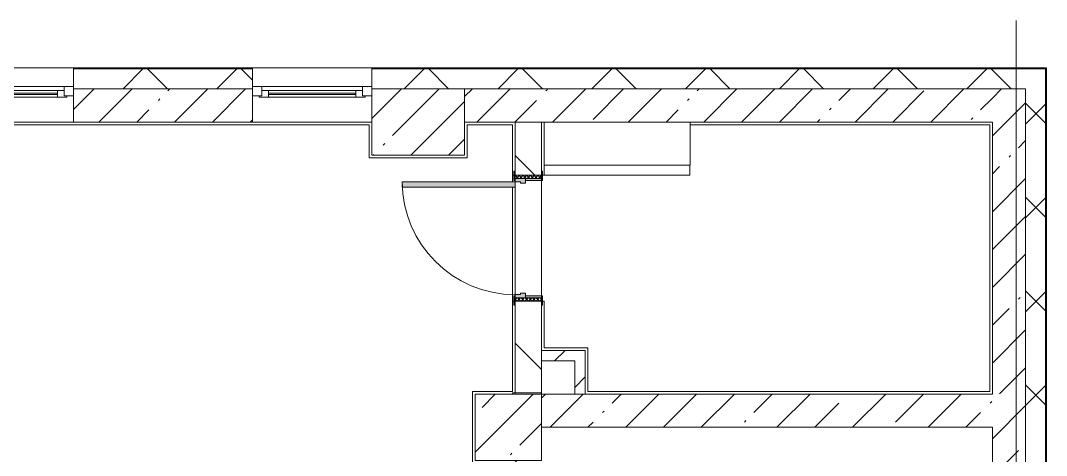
# Model space of a CAD drawing. Header units: millimetres. Extents: x 35524 to 235479, y -8553 to 29000.
# Drawn here: x 225969 to 233707, y 18638 to 21915 of the extents above; entities that cross this region are included whole.
import ezdxf

# ---------------------------------------------------------------- set-up
doc = ezdxf.new("R2010")
doc.units = ezdxf.units.MM
for name, color, linetype, lineweight, true_color in [('A-DOOR-2', 7, 'Continuous', 5, 0xaaaaaa), ('A-DOOR-3', 7, 'Continuous', 5, 0xe2e2e2), ('A-DOOR-FRAM-2', 7, 'Continuous', 5, 0xe2e2e2), ('A-DOOR-FRAM-3', 7, 'Continuous', 5, 0xaaaaaa), ('A-FLOR-2', 7, 'Continuous', 5, 0xaaaaaa)]:
    doc.layers.add(name, color=color, linetype=linetype, lineweight=lineweight, true_color=true_color)
for name, color, linetype, lineweight in [('A-GLAZ-2', 7, 'Continuous', 5), ('A-WALL', 7, 'Continuous', 9), ('A-WALL-6', 7, 'Continuous', 5), ('I-WALL-24', 7, 'Continuous', 5), ('S-COLS-1', 7, 'Continuous', 5), ('Оси', 7, 'Continuous', 9)]:
    doc.layers.add(name, color=color, linetype=linetype, lineweight=lineweight)
pattern_1 = [(45, (108468.84, 0), (-285.1231, 285.1231), []), (45, (108753.96, 0), (-285.1231, 285.1231), [504.031, -100.806, 16.764, -84.042])]
pattern_2 = [(45, (108468.84, 0), (-353.5534, 353.5534), []), (135, (108468.84, 0), (-353.5534, -353.5534), [])]
pattern_3 = [(45, (108468.84, 0), (-176.7767, 176.7767), [])]

# ---------------------------------------------------------------- blocks, each defined once
blk = doc.blocks.new('120_Окно_СКБ_1Ст - 120_Окно_СКБ_1Ст 900х2500_h_ с форточкой-22876038-3_4_2_птичка')
at = {"layer": 'A-GLAZ-2'}
for p, q in [((-450, -127), (-450, -57)), ((-450, -57), (-380, -57)), ((450, -57), (-450, -57)), ((-380, -57), (-380, -127)), ((380, -127), (380, -57)), ((380, -57), (450, -57)), ((450, -57), (450, -127)), ((-380, -127), (-450, -127)), ((-450, -127), (-400, -127)), ((-380, -127), (-400, -127)), ((-400, -127), (-400, -137)), ((-400, -137), (400, -137)), ((400, -137), (-400, -137)), ((380, -87), (-380, -87)), ((-380, -87), (-380, -127)), ((-330, -137), (-330, -87)), ((-330, -107), (330, -107)), ((330, -117), (-330, -117)), ((330, -137), (330, -87)), ((380, -127), (380, -87)), ((450, -127), (380, -127)), ((400, -127), (380, -127)), ((400, -127), (450, -127)), ((400, -137), (400, -127))]:
    blk.add_line(p, q, dxfattribs=at)
blk = doc.blocks.new('110_Дверь_СКБ_1Ст_Внутренняя1 - Д-8 950x2100h_охрана-V163-3_4_2_птичка')
at = {"layer": 'A-DOOR-2'}
h = blk.add_hatch(dxfattribs=at)
h.set_pattern_fill('FP_104', color=256, style=0, pattern_type=2)
h.set_pattern_definition([(135, (1826.41, 164.685), (-14.14214, -14.14214), []), (225, (1826.41, 164.685), (14.14214, -14.14214), [])])
h.paths.add_polyline_path([(487.5, 100), (462.5, 100), (462.5, -100), (487.5, -100), (487.5, -34.8)])
at = {"layer": 'A-DOOR-3'}
h = blk.add_hatch(color=256, dxfattribs=at)
h.paths.add_polyline_path([(-412.5, 100), (-437.5, 100), (-437.5, 20), (-402.5, 20), (-402.5, 60), (-412.5, 60)])
h.paths.add_polyline_path([(441.5, 100), (437.5, 100), (437.5, 60), (427.5, 60), (427.5, 20), (462.5, 20), (462.5, 100)])
at = {"layer": 'A-DOOR-FRAM-2'}
for points in [[(397.5, 950), (397.5, 100), (437.5, 100), (437.5, 950)], [(-422.5, 108), (-492.5, 108), (-490.7, 100), (-422.5, 100)], [(517.5, 108), (447.5, 108), (447.5, 100), (517.5, 100)], [(-422.5, 20), (-437.5, 20), (-437.5, -100), (-422.5, -100), (-422.5, -34.8)], [(462.5, 20), (447.5, 20), (447.5, -100), (462.5, -100), (462.5, -34.8)], [(-422.5, -100), (-492.5, -100), (-490.7, -108), (-422.5, -108)], [(447.5, -100), (447.5, -108), (517.5, -108), (517.5, -100)]]:
    blk.add_hatch(color=256, dxfattribs=at).paths.add_polyline_path(points)
at = {"layer": 'A-DOOR-FRAM-3'}
h = blk.add_hatch(dxfattribs=at)
h.set_pattern_fill('FP_105', color=256, style=0, pattern_type=2)
h.set_pattern_definition([(45, (-296.384, 164.685), (-14.1421, 14.1421), []), (135, (-296.384, 164.685), (-14.1421, -14.1421), [])])
h.paths.add_polyline_path([(-437.5, 100), (-462.5, 100), (-462.5, -100), (-437.5, -100), (-437.5, -34.8)])
at = {"layer": 'A-DOOR-2'}
for p, q in [((437.5, 950), (397.5, 950)), ((397.5, 950), (397.5, 100)), ((437.5, 100), (437.5, 950)), ((397.5, 100), (437.5, 100))]:
    blk.add_line(p, q, dxfattribs=at)
blk.add_arc((437.5, 100), 850, 90, 180, dxfattribs=at)
at = {"layer": 'A-DOOR-FRAM-3'}
for p, q in [((-422.5, 108), (-492.5, 108)), ((-492.5, 108), (-492.5, 100)), ((-492.5, 100), (-422.5, 100)), ((-437.5, 100), (-462.5, 100)), ((-462.5, 100), (-462.5, -100)), ((-412.5, 100), (-437.5, 100)), ((-437.5, 100), (-437.5, 20)), ((-437.5, -100), (-437.5, 100)), ((-422.5, 100), (-437.5, 100)), ((-437.5, 100), (-437.5, 99)), ((-437.5, 99), (-422.5, 99)), ((-422.5, 100), (-422.5, 108)), ((-422.5, 99), (-422.5, 100)), ((-412.5, 60), (-412.5, 100)), ((437.5, 100), (437.5, 60)), ((462.5, 100), (437.5, 100)), ((517.5, 108), (447.5, 108)), ((447.5, 108), (447.5, 100)), ((462.5, 100), (447.5, 100)), ((447.5, 100), (447.5, 99)), ((447.5, 100), (517.5, 100)), ((447.5, 99), (462.5, 99)), ((462.5, 20), (462.5, 100)), ((487.5, 100), (462.5, 100)), ((462.5, 100), (462.5, -100)), ((462.5, 99), (462.5, 100)), ((487.5, -100), (487.5, 100)), ((517.5, 100), (517.5, 108)), ((-437.5, 20), (-402.5, 20)), ((-422.5, 20), (-437.5, 20)), ((-437.5, 20), (-437.5, -100)), ((-422.5, -100), (-422.5, 20)), ((-402.5, 60), (-412.5, 60)), ((-402.5, 20), (-402.5, 60)), ((437.5, 60), (427.5, 60)), ((427.5, 60), (427.5, 20)), ((427.5, 20), (462.5, 20)), ((462.5, 20), (447.5, 20)), ((447.5, 20), (447.5, -100)), ((462.5, -100), (462.5, 20)), ((-422.5, -100), (-492.5, -100)), ((-492.5, -100), (-492.5, -108)), ((-492.5, -108), (-422.5, -108)), ((-462.5, -100), (-437.5, -100)), ((-437.5, -100), (-422.5, -100)), ((-422.5, -108), (-422.5, -100)), ((447.5, -100), (462.5, -100)), ((517.5, -100), (447.5, -100)), ((447.5, -100), (447.5, -108)), ((447.5, -108), (517.5, -108)), ((462.5, -100), (487.5, -100)), ((517.5, -108), (517.5, -100))]:
    blk.add_line(p, q, dxfattribs=at)
blk = doc.blocks.new('120_Окно_СКБ_1Ст - 120_Окно_СКБ_1Ст 900х2500_h_ с форточкой-V155-3_4_2_птичка')
at = {"layer": 'A-GLAZ-2'}
for p, q in [((-450, -127), (-450, -57)), ((-450, -57), (-380, -57)), ((450, -57), (-450, -57)), ((-380, -57), (-380, -127)), ((380, -127), (380, -57)), ((380, -57), (450, -57)), ((450, -57), (450, -127)), ((-380, -127), (-450, -127)), ((-450, -127), (-400, -127)), ((-380, -127), (-400, -127)), ((-400, -127), (-400, -137)), ((-400, -137), (400, -137)), ((400, -137), (-400, -137)), ((380, -87), (-380, -87)), ((-380, -87), (-380, -127)), ((-330, -137), (-330, -87)), ((-330, -107), (330, -107)), ((330, -117), (-330, -117)), ((330, -137), (330, -87)), ((380, -127), (380, -87)), ((450, -127), (380, -127)), ((400, -127), (380, -127)), ((400, -127), (449.8, -127)), ((400, -137), (400, -127))]:
    blk.add_line(p, q, dxfattribs=at)
blk = doc.blocks.new('BSC_Колонна _Прямоугольная - 700х500-23282984-3_4_2_птичка')
at = {"layer": 'S-COLS-1'}
h = blk.add_hatch(dxfattribs=at)
h.set_pattern_fill('FP_143', color=256, style=0, pattern_type=2)
h.set_pattern_definition([(45, (-120500, -21150), (-285.1231, 285.1231), []), (45, (-120214.88, -21150), (-285.1231, 285.1231), [504.031, -100.806, 16.764, -84.042])])
h.paths.add_polyline_path([(-350, -250), (350, -250), (350, 250), (-350, 250)])
for p, q in [((350, 250), (-350, 250)), ((-350, 250), (-350, -250)), ((350, -250), (350, 250)), ((-350, -250), (350, -250))]:
    blk.add_line(p, q, dxfattribs=at)
blk = doc.blocks.new('BSC_Колонна _Прямоугольная - 500х500-V234-3_4_2_птичка')
at = {"layer": 'S-COLS-1'}
h = blk.add_hatch(dxfattribs=at)
h.set_pattern_fill('FP_172', color=256, style=0, pattern_type=2)
h.set_pattern_definition([(45, (-121180, -18850), (-285.1231, 285.1231), []), (45, (-120894.88, -18850), (-285.1231, 285.1231), [504.031, -100.806, 16.764, -84.042])])
h.paths.add_polyline_path([(-250, -250), (250, -250), (250, 250), (-250, 250)])
for p, q in [((250, 250), (-250, 250)), ((-250, 250), (-250, -250)), ((250, -250), (250, 250)), ((-250, -250), (250, -250))]:
    blk.add_line(p, q, dxfattribs=at)
blk = doc.blocks.new('Зашивка приборов отопления43 - Зашивка приборов отопления-33398518-3_4_2_птичка')
at = {"layer": 'A-WALL-6'}
for p, q in [((121290.8, 18994.6), (121290.8, 18669.6)), ((122390.8, 18669.6), (122390.8, 18994.6)), ((121290.8, 18669.6), (122390.8, 18669.6)), ((122389.3, 18669.6), (121290.8, 18669.6)), ((121290.8, 18669.6), (121290.8, 18594.6)), ((122389.3, 18594.6), (122389.3, 18669.6)), ((121290.8, 18594.6), (122389.3, 18594.6))]:
    blk.add_line(p, q, dxfattribs=at)

msp = doc.modelspace()

# ---------------------------------------------------------------- hatches: boundary and pattern name
at = {"layer": 'A-WALL-6'}
h = msp.add_hatch(dxfattribs=at)
h.set_pattern_fill('FP_102', color=256, style=0, pattern_type=2)
h.set_pattern_definition(pattern_2)
h.paths.add_polyline_path([(233698.8, 21400), (233698.8, 21550), (228619.1, 21550), (228619.1, 21400), (233548.8, 21400)])
h.paths.add_polyline_path([(227719.1, 21400), (227719.1, 21550), (226369.3, 21550), (226369.3, 21400), (226863.2, 21400)])
h.paths.add_polyline_path([(215319.3, 21400), (215319.3, 21550), (214019.1, 21550), (214019.1, 21400), (214744.5, 21400)])
h.paths.add_polyline_path([(216219.3, 21400), (217519.3, 21400), (217519.3, 21550), (216219.3, 21550)])
h.paths.add_polyline_path([(201778.8, 21400), (201778.8, 21550), (201758.8, 21550), (201758.8, 21400)])
h.paths.add_polyline_path([(218419.3, 21400), (219718.8, 21400), (219718.8, 21550), (218419.3, 21550)])
h.paths.add_polyline_path([(224998.8, 21400), (225469.3, 21400), (225469.3, 21550), (224599.3, 21550), (224599.3, 21400)])
h.paths.add_polyline_path([(222018.8, 21400), (223169.3, 21400), (223169.3, 21550), (222018.8, 21550)])
h.paths.add_polyline_path([(206354.7, 21400), (209618.8, 21400), (209618.8, 21550), (205078.8, 21550), (205078.8, 21400)])
h.paths.add_polyline_path([(211947.9, 21400), (213119.1, 21400), (213119.1, 21550), (211918.8, 21550), (211918.8, 21400)])
h = msp.add_hatch(dxfattribs=at)
h.set_pattern_fill('FP_102', color=256, style=0, pattern_type=2)
h.set_pattern_definition(pattern_2)
h.paths.add_polyline_path([(233548.8, -250), (233698.8, -250), (233698.8, 7700), (233548.8, 7700), (233548.8, -100)])
h.paths.add_polyline_path([(233698.8, 8900), (233698.8, 10820), (233548.8, 10820), (233548.8, 8900)])
h.paths.add_polyline_path([(233698.8, 13120), (233698.8, 21400), (233548.8, 21400), (233548.8, 13120)])
at = {"layer": 'I-WALL-24'}
h = msp.add_hatch(dxfattribs=at)
h.set_pattern_fill('FP_98', color=256, style=0, pattern_type=2)
h.set_pattern_definition(pattern_1)
h.paths.add_polyline_path([(219518.8, 21150), (219718.8, 21150), (219718.8, 21400), (219518.8, 21400), (219518.8, 21275)])
h.paths.add_polyline_path([(229508.8, 21150), (229508.8, 21400), (229318.8, 21400), (229318.8, 21150)])
h.paths.add_polyline_path([(218818.8, 21150), (218818.8, 21400), (218419.3, 21400), (218419.3, 21150)])
h.paths.add_polyline_path([(222018.8, 21150), (223169.3, 21150), (223169.3, 21400), (222018.8, 21400)])
h.paths.add_polyline_path([(226863.2, 21150), (227719.1, 21150), (227719.1, 21400), (226369.3, 21400), (226369.3, 21150)])
h.paths.add_polyline_path([(217519.3, 21150), (217519.3, 21400), (216219.3, 21400), (216219.3, 21150)])
h.paths.add_polyline_path([(225469.3, 21150), (225469.3, 21400), (224599.3, 21400), (224599.3, 21150), (224998.8, 21150)])
h.paths.add_polyline_path([(214518.8, 21150), (215319.3, 21150), (215319.3, 21400), (214518.8, 21400), (214518.8, 21246.1)])
h.paths.add_polyline_path([(211947.9, 21150), (213119.1, 21150), (213119.1, 21400), (211918.8, 21400), (211918.8, 21150)])
h.paths.add_polyline_path([(209268.8, 21150), (209618.8, 21150), (209618.8, 21400), (209268.8, 21400)])
h = msp.add_hatch(dxfattribs=at)
h.set_pattern_fill('FP_98', color=256, style=0, pattern_type=2)
h.set_pattern_definition(pattern_1)
h.paths.add_polyline_path([(233298.8, 21150), (233298.8, 21400), (229508.8, 21400), (229508.8, 21150), (232456.4, 21150)])
h = msp.add_hatch(dxfattribs=at)
h.set_pattern_fill('FP_98', color=256, style=0, pattern_type=2)
h.set_pattern_definition(pattern_1)
h.paths.add_polyline_path([(233298.8, 10600), (233548.8, 10600), (233548.8, 10820), (233298.8, 10820), (233298.8, 10642.6)])
h.paths.add_polyline_path([(233548.8, 13120), (233548.8, 21400), (233298.8, 21400), (233298.8, 13120)])
h = msp.add_hatch(dxfattribs=at)
h.set_pattern_fill('FP_101', color=256, style=0, pattern_type=2)
h.set_pattern_definition([(135, (108468.84, 0), (-353.5534, -353.5534), [])])
h.paths.add_polyline_path([(229898.8, 19100), (229898.8, 19800), (229698.8, 19800), (229698.8, 19100)])
h.paths.add_polyline_path([(229898.8, 20750), (229898.8, 21150), (229698.8, 21150), (229698.8, 20750)])
h = msp.add_hatch(dxfattribs=at)
h.set_pattern_fill('FP_103', color=256, style=0, pattern_type=2)
h.set_pattern_definition(pattern_3)
h.paths.add_polyline_path([(230148.8, 19350), (230228.8, 19350), (230228.8, 19430), (229898.8, 19430), (229898.8, 19350)])
h = msp.add_hatch(dxfattribs=at)
h.set_pattern_fill('FP_103', color=256, style=0, pattern_type=2)
h.set_pattern_definition(pattern_3)
h.paths.add_polyline_path([(230228.8, 19100), (230228.8, 19350), (230148.8, 19350), (230148.8, 19100)])
h = msp.add_hatch(dxfattribs=at)
h.set_pattern_fill('FP_98', color=256, style=0, pattern_type=2)
h.set_pattern_definition(pattern_1)
h.paths.add_polyline_path([(229678.8, 10380), (229898.8, 10380), (229898.8, 10825), (229678.8, 10825), (229678.8, 10400)])
h.paths.add_polyline_path([(229848.8, 12225), (229898.8, 12225), (229898.8, 13400), (229678.8, 13400), (229678.8, 12225), (229818.8, 12225)])
h.paths.add_polyline_path([(229678.8, 13900), (229898.8, 13900), (229898.8, 18600), (229678.8, 18600), (229678.8, 14691.7)])
h.paths.add_polyline_path([(229898.4, 19100), (229898.8, 19100), (229898.8, 19110), (229678.8, 19110), (229678.8, 19100)])
h = msp.add_hatch(dxfattribs=at)
h.set_pattern_fill('FP_98', color=256, style=0, pattern_type=2)
h.set_pattern_definition(pattern_1)
h.paths.add_polyline_path([(233298.8, 18850), (233298.8, 19100), (229898.8, 19100), (229898.8, 18850), (232456.4, 18850)])

# ---------------------------------------------------------------- linework, layer by layer
at = {"layer": 'A-FLOR-2'}
for p, q in [((228599.1, 21130), (224589.3, 21130)), ((228599.1, 20880), (228599.1, 21130)), ((229678.8, 21130), (229338.8, 21130)), ((229338.8, 21130), (229338.8, 20880)), ((229678.8, 21130), (229678.8, 20700)), ((233278.8, 21130), (231018.8, 21130)), ((233278.8, 19120), (233278.8, 21130)), ((229338.8, 20880), (228599.1, 20880)), ((229690.8, 20750), (229678.8, 20750)), ((229918.8, 20750), (229906.8, 20750)), ((229678.8, 20660), (229678.8, 19120)), ((229678.8, 19800), (229690.8, 19800)), ((229906.8, 19800), (229918.8, 19800)), ((229918.8, 19800), (229918.8, 19450)), ((229918.8, 19450), (230248.8, 19450)), ((230248.8, 19450), (230248.8, 19120)), ((229378.8, 18580), (229378.8, 19120)), ((229378.8, 19120), (229678.8, 19120)), ((230248.8, 19120), (233278.8, 19120))]:
    msp.add_line(p, q, dxfattribs=at)
at = {"layer": 'A-WALL'}
for p, q in [((227719.1, 21553), (226369.3, 21553)), ((227719.1, 21550), (226369.3, 21550)), ((233701.8, 21553), (228619.1, 21553)), ((233698.8, 21550), (228619.1, 21550)), ((233698.8, 13120), (233698.8, 21550)), ((233701.8, 13120), (233701.8, 21553)), ((227719.1, 21400), (226369.3, 21400)), ((229318.8, 21400), (233298.8, 21400)), ((233548.8, 21400), (233548.8, 13120)), ((233548.8, 13120), (233548.8, 21400)), ((229898.8, 21150), (229698.8, 21150)), ((229898.8, 19430), (229898.8, 19350)), ((230148.8, 19100), (230228.8, 19100))]:
    msp.add_line(p, q, dxfattribs=at)
at = {"layer": 'A-WALL-6'}
for p, q in [((227719.1, 21558), (216219.3, 21558)), ((226369.3, 21558), (226369.3, 21400)), ((227719.1, 21400), (227719.1, 21558)), ((233706.8, 21558), (227719.1, 21558)), ((228619.1, 21558), (228619.1, 21400)), ((233706.8, 7700), (233706.8, 21558)), ((233548.8, 21400), (233548.8, 21400))]:
    msp.add_line(p, q, dxfattribs=at)
at = {"layer": 'I-WALL-24'}
for p, q in [((226369.3, 21400), (226369.3, 21150)), ((227719.1, 21150), (227719.1, 21400)), ((233548.8, 21400), (233298.8, 21400)), ((224569.3, 21150), (228618.8, 21150)), ((229318.8, 21150), (229698.8, 21150)), ((229698.8, 21150), (229698.8, 20780)), ((229898.8, 20780), (229898.8, 21150)), ((229898.8, 21150), (233298.8, 21150)), ((233298.8, 21150), (233298.8, 19100)), ((229698.8, 19850), (229698.8, 20660)), ((229898.8, 20710), (229898.8, 19840)), ((229698.8, 19770), (229698.8, 19100)), ((229898.8, 19430), (229898.8, 19770)), ((230228.8, 19430), (229898.8, 19430)), ((230228.8, 19100), (230228.8, 19430)), ((229898.8, 19350), (230148.8, 19350)), ((229898.8, 19100), (229898.8, 19350)), ((230148.8, 19350), (230148.8, 19100)), ((229678.8, 19110), (229678.8, 19100)), ((229898.8, 19110), (229678.8, 19110)), ((230148.8, 19100), (229898.8, 19100)), ((233298.8, 19100), (230228.8, 19100)), ((229898.8, 18850), (233298.8, 18850)), ((233298.8, 18850), (233298.8, 10600))]:
    msp.add_line(p, q, dxfattribs=at)
at = {"layer": 'Оси'}
msp.add_line((233478.8, 10029.8), (233478.8, 21915.1), dxfattribs=at)

# ---------------------------------------------------------------- block references
at = {"layer": 'A-DOOR-2', "rotation": 89.99999999999987}
msp.add_blockref('110_Дверь_СКБ_1Ст_Внутренняя1 - Д-8 950x2100h_охрана-V163-3_4_2_птичка', (229798.8, 20262.5), dxfattribs=at)
at = {"layer": 'A-GLAZ-2'}
for name, p in [('120_Окно_СКБ_1Ст - 120_Окно_СКБ_1Ст 900х2500_h_ с форточкой-22876038-3_4_2_птичка', (225919.3, 21475)), ('120_Окно_СКБ_1Ст - 120_Окно_СКБ_1Ст 900х2500_h_ с форточкой-V155-3_4_2_птичка', (228169.1, 21475))]:
    msp.add_blockref(name, p, dxfattribs=at)
at = {"layer": 'A-WALL-6'}
msp.add_blockref('Зашивка приборов отопления43 - Зашивка приборов отопления-33398518-3_4_2_птичка', (108628, 2155.4), dxfattribs=at)
at = {"layer": 'S-COLS-1'}
for name, p in [('BSC_Колонна _Прямоугольная - 700х500-23282984-3_4_2_птичка', (228968.8, 21150)), ('BSC_Колонна _Прямоугольная - 500х500-V234-3_4_2_птичка', (229648.8, 18850))]:
    msp.add_blockref(name, p, dxfattribs=at)

doc.saveas('drawing.dxf')
